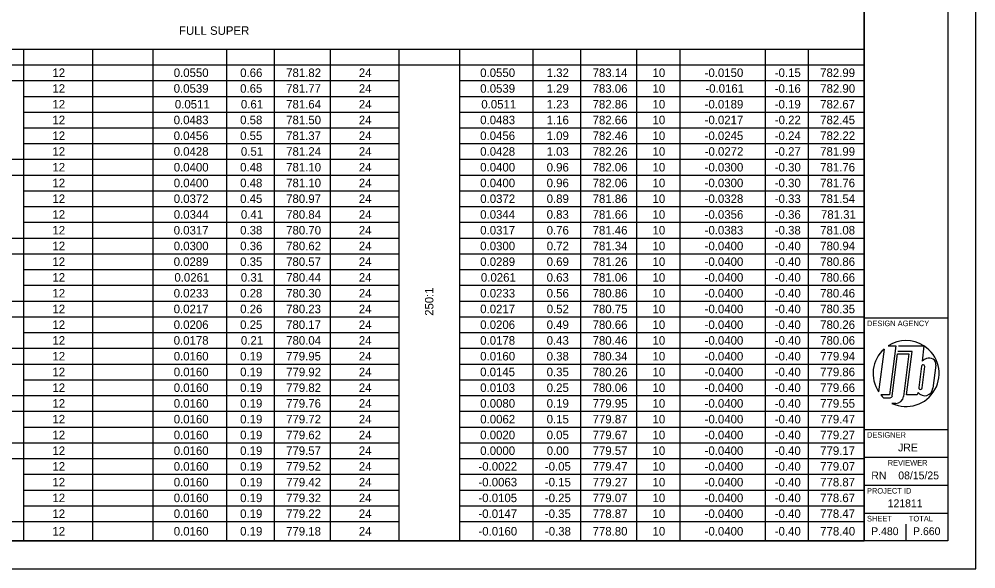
# Model space of a CAD drawing. Extents: x 0 to 34, y 0 to 22.
# Drawn here: x 16.87 to 34, y 0 to 9.85 of the extents above; entities that cross this region are included whole.
import ezdxf

# ---------------------------------------------------------------- set-up
doc = ezdxf.new("R2010")
doc.units = 0
for name, color, linetype in [('SH_Border', 7, 'Continuous'), ('SH_Cut_Line', 7, 'Continuous'), ('SH_Data', 7, 'Continuous'), ('SH_Text', 7, 'Continuous')]:
    doc.layers.add(name, color=color, linetype=linetype)

msp = doc.modelspace()

# ---------------------------------------------------------------- linework, layer by layer
at = {"layer": 'SH_Border'}
for p, q in [((32, 0.5), (32, 21.5)), ((32, 4.5), (33.5, 4.5)), ((32, 2.5), (33.5, 2.5)), ((32, 2), (33.5, 2)), ((32, 1.5), (33.5, 1.5)), ((32, 1), (33.5, 1))]:
    msp.add_line(p, q, dxfattribs=at)
msp.add_lwpolyline([(1.5, 21.5), (33.5, 21.5), (33.5, 0.5), (1.5, 0.5)], close=True, dxfattribs=at)
at = {"layer": 'SH_Cut_Line'}
msp.add_lwpolyline([(0, 0), (34, 0), (34, 22), (0, 22)], close=True, dxfattribs=at)
at = {"layer": 'SH_Data'}
for p, q in [((32.432, 3.998), (32.567, 3.998)), ((32.567, 3.998), (32.456, 3.118)), ((32.617, 4), (33.065, 4)), ((33.07, 3.996), (33.036, 3.72)), ((32.356, 3.94), (32.259, 3.171)), ((32.504, 3.104), (32.599, 3.855)), ((32.599, 3.855), (32.801, 3.855)), ((32.857, 3.896), (32.604, 3.896)), ((32.801, 3.855), (32.704, 3.089)), ((32.758, 3.118), (32.857, 3.896)), ((33.024, 3.631), (32.976, 3.25)), ((33.036, 3.243), (33.084, 3.624)), ((33.283, 3.648), (33.231, 3.237)), ((32.75, 3.5), (32.75, 3.5)), ((32.456, 3.118), (32.299, 3.118)), ((32.947, 3.118), (32.758, 3.118)), ((32.964, 3.161), (32.947, 3.118)), ((32.347, 3.068), (32.463, 3.068)), ((32.565, 2.966), (32.498, 2.966)), ((32.75, 0.5), (32.75, 0.8)), ((32.375, 0.675), (32.375, 0.675))]:
    msp.add_line(p, q, dxfattribs=at)
for centre, radius, start, end in [((32.75, 3.5), 0.591, 57.726, 122.5688), ((32.75, 3.5), 0.591, 244.7646, 57.1575), ((32.75, 3.5), 0.591, 131.8253, 213.7822), ((33.164, 3.6), 0.175, 66.6782, 105.4185), ((33.054, 3.628), 0.0301, 352.3298, 173.2777), ((33.17, 3.586), 0.19, 105.9444, 135.0487), ((33.177, 3.669), 0.108, 349.2072, 58.7163), ((32.75, 3.5), 0.591, 220.2786, 227.0158), ((32.463, 3.109), 0.0417, 270, 352.8038), ((32.565, 3.106), 0.141, 270, 352.8038), ((33.082, 3.255), 0.151, 218.6264, 353.0883), ((33.006, 3.246), 0.0301, 172.3335, 353.274)]:
    msp.add_arc(centre, radius, start, end, dxfattribs=at)
at = {"layer": 'SH_Text'}
for p, q in [((32, 20.272), (32, 0.5)), ((8.648, 9.315), (32, 9.315)), ((16.947, 9.315), (16.947, 0.5)), ((18.18, 9.315), (18.18, 0.5)), ((19.264, 9.315), (19.264, 0.5)), ((20.579, 9.315), (20.579, 0.5)), ((21.433, 9.315), (21.433, 0.5)), ((22.436, 9.315), (22.436, 0.5)), ((23.668, 9.315), (23.668, 0.5)), ((24.753, 9.315), (24.753, 0.5)), ((26.068, 9.315), (26.068, 0.5)), ((26.922, 9.315), (26.922, 0.5)), ((27.925, 9.315), (27.925, 0.5)), ((28.697, 9.315), (28.697, 0.5)), ((30.225, 9.315), (30.225, 0.5)), ((30.998, 9.315), (30.998, 0.5)), ((1.5, 9.033), (32, 9.033)), ((1.5, 8.751), (23.668, 8.751)), ((24.753, 8.751), (32, 8.751)), ((16.947, 8.468), (23.668, 8.468)), ((24.753, 8.468), (32, 8.468)), ((16.947, 8.186), (23.668, 8.186)), ((24.753, 8.186), (32, 8.186)), ((16.947, 7.904), (23.668, 7.904)), ((24.753, 7.904), (32, 7.904)), ((16.947, 7.622), (23.668, 7.622)), ((24.753, 7.622), (32, 7.622)), ((1.5, 7.34), (23.668, 7.34)), ((24.753, 7.34), (32, 7.34)), ((1.5, 7.057), (23.668, 7.057)), ((24.753, 7.057), (32, 7.057)), ((16.947, 6.775), (23.668, 6.775)), ((24.753, 6.775), (32, 6.775)), ((16.947, 6.493), (23.668, 6.493)), ((24.753, 6.493), (32, 6.493)), ((16.947, 6.211), (23.668, 6.211)), ((24.753, 6.211), (32, 6.211)), ((1.5, 5.928), (23.668, 5.928)), ((24.753, 5.928), (32, 5.928)), ((1.5, 5.646), (23.668, 5.646)), ((24.753, 5.646), (32, 5.646)), ((16.947, 5.364), (23.668, 5.364)), ((24.753, 5.364), (32, 5.364)), ((16.947, 5.082), (23.668, 5.082)), ((24.753, 5.082), (32, 5.082)), ((1.5, 4.8), (23.668, 4.8)), ((24.753, 4.8), (32, 4.8)), ((1.5, 4.517), (23.668, 4.517)), ((24.753, 4.517), (32, 4.517)), ((16.947, 4.235), (23.668, 4.235)), ((24.753, 4.235), (32, 4.235)), ((1.5, 3.953), (23.668, 3.953)), ((24.753, 3.953), (32, 3.953)), ((1.5, 3.671), (23.668, 3.671)), ((24.753, 3.671), (32, 3.671)), ((16.947, 3.389), (23.668, 3.389)), ((24.753, 3.389), (32, 3.389)), ((1.5, 3.106), (23.668, 3.106)), ((24.753, 3.106), (32, 3.106)), ((1.5, 2.824), (23.668, 2.824)), ((24.753, 2.824), (32, 2.824)), ((16.947, 2.542), (23.668, 2.542)), ((24.753, 2.542), (32, 2.542)), ((1.5, 2.26), (23.668, 2.26)), ((24.753, 2.26), (32, 2.26)), ((1.5, 1.977), (23.668, 1.977)), ((24.753, 1.977), (32, 1.977)), ((16.947, 1.695), (23.668, 1.695)), ((24.753, 1.695), (32, 1.695)), ((16.947, 1.413), (23.668, 1.413)), ((24.753, 1.413), (32, 1.413)), ((16.947, 1.131), (23.668, 1.131)), ((24.753, 1.131), (32, 1.131)), ((1.5, 0.849), (23.668, 0.849)), ((24.753, 0.849), (32, 0.849)), ((1.5, 0.5), (32, 0.5))]:
    msp.add_line(p, q, dxfattribs=at)

# ---------------------------------------------------------------- texts
at = {"layer": 'SH_Data'}
for s, height, p in [('DESIGN AGENCY', 0.1, (32.05, 4.35)), ('DESIGNER', 0.1, (32.05, 2.35)), ('JRE', 0.14, (32.607, 2.105)), ('REVIEWER', 0.1, (32.422, 1.85)), ('RN', 0.14, (32.128, 1.605)), ('08/15/25', 0.14, (32.611, 1.605)), ('PROJECT ID', 0.1, (32.05, 1.35)), ('121811', 0.14, (32.421, 1.105)), ('SHEET', 0.1, (32.05, 0.85)), ('TOTAL', 0.1, (32.8, 0.85)), ('P.480', 0.14, (32.126, 0.605)), ('P.660', 0.14, (32.876, 0.605))]:
    msp.add_text(s, height=height, dxfattribs=at).set_placement(p)
at = {"layer": 'SH_Text'}
for s, p in [('FULL SUPER', (19.73, 9.571)), ('12', (17.463, 8.815)), ('0.0550', (19.636, 8.815)), ('0.66', (20.826, 8.815)), ('781.82', (21.649, 8.815)), ('24', (22.951, 8.815)), ('0.0550', (25.124, 8.815)), ('1.32', (26.315, 8.815)), ('783.14', (27.137, 8.815)), ('10', (28.21, 8.815)), ('-0.0150', (29.143, 8.815)), ('-0.15', (30.399, 8.815)), ('782.99', (31.212, 8.815)), ('12', (17.463, 8.533)), ('0.0539', (19.635, 8.533)), ('0.65', (20.825, 8.533)), ('781.77', (21.648, 8.533)), ('24', (22.951, 8.533)), ('0.0539', (25.124, 8.533)), ('1.29', (26.314, 8.533)), ('783.06', (27.137, 8.533)), ('10', (28.21, 8.533)), ('-0.0161', (29.156, 8.533)), ('-0.16', (30.399, 8.533)), ('782.90', (31.213, 8.533)), ('12', (17.463, 8.251)), ('0.0511', (19.656, 8.251)), ('0.61', (20.839, 8.251)), ('781.64', (21.649, 8.251)), ('24', (22.951, 8.251)), ('0.0511', (25.144, 8.251)), ('1.23', (26.314, 8.251)), ('782.86', (27.137, 8.251)), ('10', (28.21, 8.251)), ('-0.0189', (29.143, 8.251)), ('-0.19', (30.399, 8.251)), ('782.67', (31.212, 8.251)), ('12', (17.463, 7.969)), ('0.0483', (19.635, 7.969)), ('0.58', (20.825, 7.969)), ('781.50', (21.649, 7.969)), ('24', (22.951, 7.969)), ('0.0483', (25.124, 7.969)), ('1.16', (26.314, 7.969)), ('782.66', (27.137, 7.969)), ('10', (28.21, 7.969)), ('-0.0217', (29.143, 7.969)), ('-0.22', (30.4, 7.969)), ('782.45', (31.212, 7.969)), ('12', (17.463, 7.686)), ('0.0456', (19.635, 7.686)), ('0.55', (20.825, 7.686)), ('781.37', (21.648, 7.686)), ('24', (22.951, 7.686)), ('0.0456', (25.124, 7.686)), ('1.09', (26.314, 7.686)), ('782.46', (27.137, 7.686)), ('10', (28.21, 7.686)), ('-0.0245', (29.143, 7.686)), ('-0.24', (30.399, 7.686)), ('782.22', (31.213, 7.686)), ('12', (17.463, 7.404)), ('0.0428', (19.635, 7.404)), ('0.51', (20.839, 7.404)), ('781.24', (21.649, 7.404)), ('24', (22.951, 7.404)), ('0.0428', (25.124, 7.404)), ('1.03', (26.314, 7.404)), ('782.26', (27.137, 7.404)), ('10', (28.21, 7.404)), ('-0.0272', (29.144, 7.404)), ('-0.27', (30.399, 7.404)), ('781.99', (31.212, 7.404)), ('12', (17.463, 7.122)), ('0.0400', (19.636, 7.122)), ('0.48', (20.825, 7.122)), ('781.10', (21.649, 7.122)), ('24', (22.951, 7.122)), ('0.0400', (25.124, 7.122)), ('0.96', (26.314, 7.122)), ('782.06', (27.137, 7.122)), ('10', (28.21, 7.122)), ('-0.0300', (29.143, 7.122)), ('-0.30', (30.399, 7.122)), ('781.76', (31.212, 7.122)), ('12', (17.463, 6.84)), ('0.0400', (19.636, 6.84)), ('0.48', (20.825, 6.84)), ('781.10', (21.649, 6.84)), ('24', (22.951, 6.84)), ('0.0400', (25.124, 6.84)), ('0.96', (26.314, 6.84)), ('782.06', (27.137, 6.84)), ('10', (28.21, 6.84)), ('-0.0300', (29.143, 6.84)), ('-0.30', (30.399, 6.84)), ('781.76', (31.212, 6.84)), ('12', (17.463, 6.558)), ('0.0372', (19.636, 6.558)), ('0.45', (20.825, 6.558)), ('780.97', (21.648, 6.558)), ('24', (22.951, 6.558)), ('0.0372', (25.125, 6.558)), ('0.89', (26.314, 6.558)), ('781.86', (27.137, 6.558)), ('10', (28.21, 6.558)), ('-0.0328', (29.143, 6.558)), ('-0.33', (30.399, 6.558)), ('781.54', (31.213, 6.558)), ('12', (17.463, 6.275)), ('0.0344', (19.636, 6.275)), ('0.41', (20.839, 6.275)), ('780.84', (21.649, 6.275)), ('24', (22.951, 6.275)), ('0.0344', (25.124, 6.275)), ('0.83', (26.314, 6.275)), ('781.66', (27.137, 6.275)), ('10', (28.21, 6.275)), ('-0.0356', (29.143, 6.275)), ('-0.36', (30.399, 6.275)), ('781.31', (31.226, 6.275)), ('12', (17.463, 5.993)), ('0.0317', (19.635, 5.993)), ('0.38', (20.825, 5.993)), ('780.70', (21.649, 5.993)), ('24', (22.951, 5.993)), ('0.0317', (25.124, 5.993)), ('0.76', (26.314, 5.993)), ('781.46', (27.137, 5.993)), ('10', (28.21, 5.993)), ('-0.0383', (29.143, 5.993)), ('-0.38', (30.399, 5.993)), ('781.08', (31.212, 5.993)), ('12', (17.463, 5.711)), ('0.0300', (19.636, 5.711)), ('0.36', (20.826, 5.711)), ('780.62', (21.649, 5.711)), ('24', (22.951, 5.711)), ('0.0300', (25.124, 5.711)), ('0.72', (26.315, 5.711)), ('781.34', (27.137, 5.711)), ('10', (28.21, 5.711)), ('-0.0400', (29.143, 5.711)), ('-0.40', (30.399, 5.711)), ('780.94', (31.213, 5.711)), ('12', (17.463, 5.429)), ('0.0289', (19.635, 5.429)), ('0.35', (20.825, 5.429)), ('780.57', (21.648, 5.429)), ('24', (22.951, 5.429)), ('0.0289', (25.124, 5.429)), ('0.69', (26.314, 5.429)), ('781.26', (27.137, 5.429)), ('10', (28.21, 5.429)), ('-0.0400', (29.143, 5.429)), ('-0.40', (30.399, 5.429)), ('780.86', (31.212, 5.429)), ('12', (17.463, 5.147)), ('0.0261', (19.648, 5.147)), ('0.31', (20.839, 5.147)), ('780.44', (21.649, 5.147)), ('24', (22.951, 5.147)), ('0.0261', (25.137, 5.147)), ('0.63', (26.314, 5.147)), ('781.06', (27.137, 5.147)), ('10', (28.21, 5.147)), ('-0.0400', (29.143, 5.147)), ('-0.40', (30.399, 5.147)), ('780.66', (31.212, 5.147)), ('12', (17.463, 4.864)), ('0.0233', (19.635, 4.864)), ('0.28', (20.825, 4.864)), ('780.30', (21.649, 4.864)), ('24', (22.951, 4.864)), ('0.0233', (25.124, 4.864)), ('0.56', (26.314, 4.864)), ('780.86', (27.137, 4.864)), ('10', (28.21, 4.864)), ('-0.0400', (29.143, 4.864)), ('-0.40', (30.399, 4.864)), ('780.46', (31.212, 4.864)), ('12', (17.463, 4.582)), ('0.0217', (19.635, 4.582)), ('0.26', (20.826, 4.582)), ('780.23', (21.648, 4.582)), ('24', (22.951, 4.582)), ('0.0217', (25.124, 4.582)), ('0.52', (26.315, 4.582)), ('780.75', (27.137, 4.582)), ('10', (28.21, 4.582)), ('-0.0400', (29.143, 4.582)), ('-0.40', (30.399, 4.582)), ('780.35', (31.212, 4.582)), ('12', (17.463, 4.3)), ('0.0206', (19.635, 4.3)), ('0.25', (20.825, 4.3)), ('780.17', (21.648, 4.3)), ('24', (22.951, 4.3)), ('0.0206', (25.124, 4.3)), ('0.49', (26.314, 4.3)), ('780.66', (27.137, 4.3)), ('10', (28.21, 4.3)), ('-0.0400', (29.143, 4.3)), ('-0.40', (30.399, 4.3)), ('780.26', (31.212, 4.3)), ('12', (17.463, 4.018)), ('0.0178', (19.635, 4.018)), ('0.21', (20.839, 4.018)), ('780.04', (21.649, 4.018)), ('24', (22.951, 4.018)), ('0.0178', (25.124, 4.018)), ('0.43', (26.314, 4.018)), ('780.46', (27.137, 4.018)), ('10', (28.21, 4.018)), ('-0.0400', (29.143, 4.018)), ('-0.40', (30.399, 4.018)), ('780.06', (31.212, 4.018)), ('12', (17.463, 3.735)), ('0.0160', (19.636, 3.735)), ('0.19', (20.825, 3.735)), ('779.95', (21.648, 3.735)), ('24', (22.951, 3.735)), ('0.0160', (25.124, 3.735)), ('0.38', (26.314, 3.735)), ('780.34', (27.137, 3.735)), ('10', (28.21, 3.735)), ('-0.0400', (29.143, 3.735)), ('-0.40', (30.399, 3.735)), ('779.94', (31.213, 3.735)), ('12', (17.463, 3.453)), ('0.0160', (19.636, 3.453)), ('0.19', (20.825, 3.453)), ('779.92', (21.649, 3.453)), ('24', (22.951, 3.453)), ('0.0145', (25.123, 3.453)), ('0.35', (26.314, 3.453)), ('780.26', (27.137, 3.453)), ('10', (28.21, 3.453)), ('-0.0400', (29.143, 3.453)), ('-0.40', (30.399, 3.453)), ('779.86', (31.212, 3.453)), ('12', (17.463, 3.171)), ('0.0160', (19.636, 3.171)), ('0.19', (20.825, 3.171)), ('779.82', (21.649, 3.171)), ('24', (22.951, 3.171)), ('0.0103', (25.124, 3.171)), ('0.25', (26.314, 3.171)), ('780.06', (27.137, 3.171)), ('10', (28.21, 3.171)), ('-0.0400', (29.143, 3.171)), ('-0.40', (30.399, 3.171)), ('779.66', (31.212, 3.171)), ('12', (17.463, 2.889)), ('0.0160', (19.636, 2.889)), ('0.19', (20.825, 2.889)), ('779.76', (21.648, 2.889)), ('24', (22.951, 2.889)), ('0.0080', (25.124, 2.889)), ('0.19', (26.314, 2.889)), ('779.95', (27.137, 2.889)), ('10', (28.21, 2.889)), ('-0.0400', (29.143, 2.889)), ('-0.40', (30.399, 2.889)), ('779.55', (31.212, 2.889)), ('12', (17.463, 2.607)), ('0.0160', (19.636, 2.607)), ('0.19', (20.825, 2.607)), ('779.72', (21.649, 2.607)), ('24', (22.951, 2.607)), ('0.0062', (25.125, 2.607)), ('0.15', (26.314, 2.607)), ('779.87', (27.137, 2.607)), ('10', (28.21, 2.607)), ('-0.0400', (29.143, 2.607)), ('-0.40', (30.399, 2.607)), ('779.47', (31.212, 2.607)), ('12', (17.463, 2.324)), ('0.0160', (19.636, 2.324)), ('0.19', (20.825, 2.324)), ('779.62', (21.649, 2.324)), ('24', (22.951, 2.324)), ('0.0020', (25.124, 2.324)), ('0.05', (26.314, 2.324)), ('779.67', (27.137, 2.324)), ('10', (28.21, 2.324)), ('-0.0400', (29.143, 2.324)), ('-0.40', (30.399, 2.324)), ('779.27', (31.212, 2.324)), ('12', (17.463, 2.042)), ('0.0160', (19.636, 2.042)), ('0.19', (20.825, 2.042)), ('779.57', (21.648, 2.042)), ('24', (22.951, 2.042)), ('0.0000', (25.124, 2.042)), ('0.00', (26.315, 2.042)), ('779.57', (27.137, 2.042)), ('10', (28.21, 2.042)), ('-0.0400', (29.143, 2.042)), ('-0.40', (30.399, 2.042)), ('779.17', (31.212, 2.042)), ('12', (17.463, 1.76)), ('0.0160', (19.636, 1.76)), ('0.19', (20.825, 1.76)), ('779.52', (21.649, 1.76)), ('24', (22.951, 1.76)), ('-0.0022', (25.093, 1.76)), ('-0.05', (26.282, 1.76)), ('779.47', (27.137, 1.76)), ('10', (28.21, 1.76)), ('-0.0400', (29.143, 1.76)), ('-0.40', (30.399, 1.76)), ('779.07', (31.212, 1.76)), ('12', (17.463, 1.478)), ('0.0160', (19.636, 1.478)), ('0.19', (20.825, 1.478)), ('779.42', (21.649, 1.478)), ('24', (22.951, 1.478)), ('-0.0063', (25.092, 1.478)), ('-0.15', (26.282, 1.478)), ('779.27', (27.137, 1.478)), ('10', (28.21, 1.478)), ('-0.0400', (29.143, 1.478)), ('-0.40', (30.399, 1.478)), ('778.87', (31.212, 1.478)), ('12', (17.463, 1.196)), ('0.0160', (19.636, 1.196)), ('0.19', (20.825, 1.196)), ('779.32', (21.649, 1.196)), ('24', (22.951, 1.196)), ('-0.0105', (25.092, 1.196)), ('-0.25', (26.282, 1.196)), ('779.07', (27.137, 1.196)), ('10', (28.21, 1.196)), ('-0.0400', (29.143, 1.196)), ('-0.40', (30.399, 1.196)), ('778.67', (31.212, 1.196)), ('12', (17.463, 0.913)), ('0.0160', (19.636, 0.913)), ('0.19', (20.825, 0.913)), ('779.22', (21.649, 0.913)), ('24', (22.951, 0.913)), ('-0.0147', (25.092, 0.913)), ('-0.35', (26.282, 0.913)), ('778.87', (27.137, 0.913)), ('10', (28.21, 0.913)), ('-0.0400', (29.143, 0.913)), ('-0.40', (30.399, 0.913)), ('778.47', (31.212, 0.913)), ('12', (17.463, 0.598)), ('0.0160', (19.636, 0.598)), ('0.19', (20.825, 0.598)), ('779.18', (21.648, 0.598)), ('24', (22.951, 0.598)), ('-0.0160', (25.093, 0.598)), ('-0.38', (26.283, 0.598)), ('778.80', (27.137, 0.598)), ('10', (28.21, 0.598)), ('-0.0400', (29.143, 0.598)), ('-0.40', (30.399, 0.598)), ('778.40', (31.213, 0.598))]:
    msp.add_text(s, height=0.1527, dxfattribs=at).set_placement(p)
msp.add_text('250:1', height=0.1512, rotation=90, dxfattribs=at).set_placement((24.286, 4.536))

doc.saveas('drawing.dxf')
